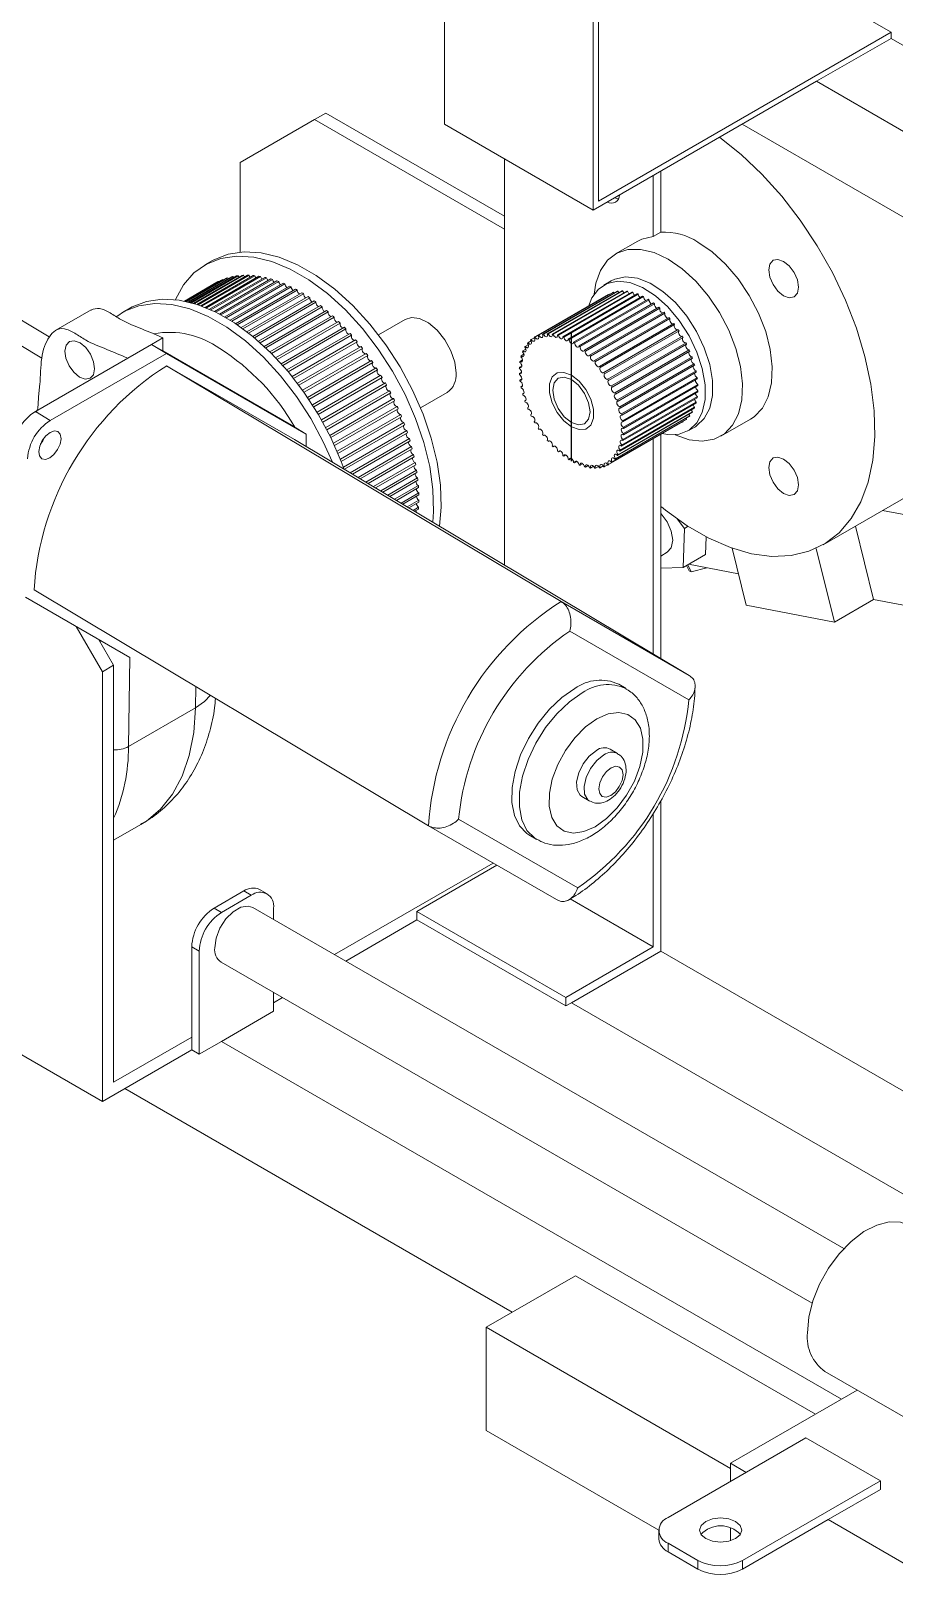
# Model space of a CAD drawing. Header units: millimetres. Extents: x 127 to 2222, y 23 to 864.
# Drawn here: x 774.1 to 815.1, y 240.2 to 313.4 of the extents above; entities that cross this region are included whole.
import ezdxf

# ---------------------------------------------------------------- set-up
doc = ezdxf.new("R2010")
doc.units = ezdxf.units.MM
doc.linetypes.add('CENTERX2', pattern=[20.32, 12.7, -2.54, 2.54, -2.54])

msp = doc.modelspace()

# ---------------------------------------------------------------- linework, layer by layer
at = {"color": 7, "linetype": 'Continuous', "lineweight": 15}
for p, q in [((793.76, 308.929), (793.76, 321.177)), ((800.831, 304.847), (800.831, 317.095)), ((801.079, 317.238), (801.079, 305.276)), ((814.974, 313.297), (807.903, 317.379)), ((801.079, 305.276), (814.974, 313.297)), ((814.974, 313.297), (814.974, 313.011)), ((814.974, 313.011), (811.438, 310.97)), ((829.021, 304.902), (814.974, 313.011)), ((811.438, 310.97), (800.831, 304.847)), ((892.755, 264.027), (811.438, 310.97)), ((787.596, 309.152), (784.061, 307.11)), ((788.127, 309.458), (787.596, 309.152)), ((796.612, 303.947), (787.596, 309.152)), ((796.612, 304.56), (788.127, 309.458)), ((800.831, 304.847), (793.76, 308.929)), ((834.773, 293.417), (807.902, 308.929)), ((784.061, 302.861), (784.061, 307.11)), ((796.612, 307.283), (796.612, 287.997)), ((804.037, 303.81), (804.037, 306.698)), ((803.683, 306.493), (803.683, 303.606)), ((804.037, 303.81), (803.683, 303.606)), ((774.999, 298.83), (767.44, 303.349)), ((802.951, 303.38), (801.89, 302.768)), ((782.743, 302.454), (782.39, 302.25)), ((783.022, 301.455), (781.422, 300.532)), ((781.444, 300.527), (783.179, 301.528)), ((783.243, 301.554), (781.458, 300.524)), ((781.503, 300.514), (783.408, 301.614)), ((783.474, 301.634), (781.525, 300.509)), ((781.591, 300.493), (783.646, 301.68)), ((783.715, 301.695), (781.621, 300.486)), ((781.707, 300.464), (783.893, 301.726)), ((783.964, 301.735), (781.744, 300.453)), ((781.848, 300.424), (784.148, 301.752)), ((784.222, 301.756), (781.892, 300.411)), ((782.011, 300.373), (784.411, 301.758)), ((784.487, 301.756), (782.061, 300.356)), ((782.195, 300.309), (784.68, 301.744)), ((784.758, 301.737), (782.25, 300.289)), ((782.396, 300.232), (784.956, 301.71)), ((785.035, 301.697), (782.456, 300.208)), ((782.612, 300.141), (785.237, 301.657)), ((785.317, 301.638), (782.676, 300.113)), ((782.841, 300.035), (785.522, 301.583)), ((785.604, 301.559), (782.908, 300.002)), ((783.029, 301.442), (783.022, 301.455)), ((783.081, 299.914), (785.811, 301.49)), ((785.894, 301.46), (783.151, 299.877)), ((783.259, 301.528), (783.243, 301.554)), ((783.498, 301.594), (783.474, 301.634)), ((801.683, 301.494), (801.33, 301.289)), ((781.418, 300.532), (782.961, 301.423)), ((783.33, 299.777), (786.103, 301.378)), ((786.187, 301.343), (783.402, 299.735)), ((783.586, 299.624), (786.398, 301.247)), ((786.481, 301.206), (783.66, 299.578)), ((783.849, 299.455), (786.693, 301.097)), ((786.777, 301.051), (783.924, 299.404)), ((784.116, 299.27), (786.989, 300.929)), ((787.073, 300.878), (784.193, 299.215)), ((784.386, 299.07), (787.285, 300.743)), ((801.563, 300.847), (798.027, 298.806)), ((798.061, 298.825), (801.596, 300.866)), ((801.754, 300.939), (798.218, 298.898)), ((798.255, 298.911), (801.79, 300.952)), ((801.962, 300.997), (798.426, 298.956)), ((798.466, 298.962), (802.001, 301.003)), ((802.185, 301.02), (798.65, 298.979)), ((798.691, 298.979), (802.227, 301.02)), ((802.421, 301.008), (798.885, 298.967)), ((798.929, 298.961), (802.465, 301.002)), ((802.666, 300.961), (799.131, 298.92)), ((799.176, 298.908), (802.712, 300.949)), ((802.919, 300.88), (799.384, 298.839)), ((799.43, 298.821), (802.966, 300.862)), ((803.177, 300.766), (799.641, 298.725)), ((799.688, 298.701), (803.223, 300.742)), ((801.596, 300.866), (801.604, 300.852)), ((801.79, 300.952), (801.814, 300.911)), ((776.98, 300.11), (775.305, 299.143)), ((778.854, 300.209), (778.501, 300.005)), ((787.369, 300.687), (784.464, 299.01)), ((784.659, 298.854), (787.58, 300.54)), ((787.663, 300.479), (784.736, 298.789)), ((784.932, 298.622), (787.873, 300.32)), ((787.956, 300.255), (785.009, 298.554)), ((785.205, 298.377), (788.163, 300.084)), ((788.245, 300.015), (785.282, 298.304)), ((803.436, 300.619), (799.9, 298.578)), ((799.947, 298.548), (803.483, 300.589)), ((803.693, 300.442), (800.158, 298.401)), ((800.204, 298.366), (803.74, 300.407)), ((803.947, 300.236), (800.412, 298.195)), ((800.457, 298.155), (803.993, 300.196)), ((804.194, 300.004), (800.659, 297.963)), ((785.477, 298.117), (788.45, 299.833)), ((788.53, 299.759), (785.553, 298.041)), ((785.746, 297.843), (788.732, 299.567)), ((788.812, 299.489), (785.822, 297.763)), ((786.012, 297.557), (789.01, 299.287)), ((791.9, 299.657), (790.631, 298.924)), ((800.703, 297.918), (804.238, 299.959)), ((804.432, 299.747), (800.897, 297.706)), ((800.938, 297.658), (804.474, 299.699)), ((804.658, 299.47), (801.122, 297.429)), ((801.162, 297.377), (804.697, 299.418)), ((780.397, 298.786), (779.851, 298.47)), ((780.397, 298.786), (780.387, 298.161)), ((789.087, 299.205), (786.087, 297.473)), ((786.274, 297.258), (789.281, 298.994)), ((789.357, 298.909), (786.347, 297.171)), ((786.531, 296.948), (789.546, 298.688)), ((789.62, 298.6), (786.603, 296.858)), ((797.731, 298.554), (797.879, 298.639)), ((797.886, 298.706), (798.035, 298.792)), ((804.869, 299.175), (801.333, 297.134)), ((801.37, 297.078), (804.905, 299.119)), ((805.063, 298.865), (801.527, 296.824)), ((801.561, 296.766), (805.096, 298.807)), ((805.238, 298.543), (801.702, 296.502)), ((778.722, 297.819), (774.338, 295.288)), ((780.558, 298.048), (775.045, 294.865)), ((779.851, 298.47), (778.722, 297.819)), ((779.851, 298.47), (780.558, 298.048)), ((780.387, 298.161), (779.851, 298.47)), ((786.497, 294.634), (780.387, 298.161)), ((787.204, 294.211), (780.558, 298.048)), ((786.782, 296.627), (789.804, 298.371)), ((789.876, 298.279), (786.852, 296.534)), ((787.026, 296.296), (790.054, 298.043)), ((790.123, 297.948), (787.095, 296.2)), ((797.41, 297.927), (797.542, 298.003)), ((797.492, 298.163), (797.631, 298.243)), ((797.6, 298.373), (797.744, 298.456)), ((801.732, 296.443), (805.268, 298.484)), ((805.392, 298.214), (801.857, 296.173)), ((801.882, 296.112), (805.418, 298.153)), ((805.524, 297.88), (801.988, 295.839)), ((802.01, 295.778), (805.545, 297.819)), ((799.307, 286.261), (780.572, 297.462)), ((780.572, 297.462), (786.649, 293.954)), ((787.264, 295.956), (790.295, 297.705)), ((790.361, 297.608), (787.329, 295.857)), ((787.493, 295.607), (790.526, 297.359)), ((790.59, 297.259), (787.556, 295.507)), ((797.321, 297.089), (797.425, 297.149)), ((797.324, 297.387), (797.438, 297.453)), ((797.353, 297.667), (797.477, 297.739)), ((805.631, 297.546), (802.096, 295.505)), ((802.113, 295.444), (805.648, 297.485)), ((805.714, 297.215), (802.178, 295.174)), ((802.191, 295.114), (805.726, 297.155)), ((787.713, 295.252), (790.748, 297.004)), ((790.809, 296.902), (787.774, 295.15)), ((787.924, 294.89), (790.959, 296.642)), ((791.017, 296.538), (787.982, 294.786)), ((797.346, 296.777), (797.438, 296.83)), ((797.397, 296.454), (797.476, 296.5)), ((805.77, 296.89), (802.235, 294.849)), ((802.242, 294.791), (805.777, 296.832)), ((805.8, 296.576), (802.264, 294.535)), ((802.267, 294.479), (805.802, 296.52)), ((788.125, 294.523), (791.159, 296.275)), ((791.214, 296.169), (788.18, 294.418)), ((788.316, 294.151), (791.348, 295.902)), ((791.399, 295.795), (788.368, 294.045)), ((792.631, 295.46), (793.9, 296.193)), ((797.475, 296.124), (797.54, 296.162)), ((797.578, 295.79), (797.629, 295.819)), ((802.178, 293.642), (805.714, 295.683)), ((805.726, 295.728), (802.191, 293.687)), ((802.235, 293.901), (805.77, 295.942)), ((805.777, 295.992), (802.242, 293.951)), ((802.264, 294.182), (805.8, 296.223)), ((805.802, 296.275), (802.267, 294.234)), ((811.749, 288.957), (824.123, 296.1)), ((774.338, 295.288), (775.045, 294.865)), ((788.495, 293.777), (791.524, 295.525)), ((791.572, 295.418), (788.544, 293.67)), ((788.663, 293.4), (791.687, 295.146)), ((791.731, 295.038), (788.709, 293.293)), ((797.706, 295.456), (797.741, 295.477)), ((797.856, 295.126), (797.876, 295.137)), ((801.702, 292.863), (805.238, 294.904)), ((805.268, 294.929), (801.732, 292.888)), ((801.857, 293.014), (805.392, 295.055)), ((805.418, 295.086), (801.882, 293.045)), ((801.988, 293.196), (805.524, 295.237)), ((805.545, 295.273), (802.01, 293.232)), ((802.096, 293.406), (805.631, 295.447)), ((805.648, 295.488), (802.113, 293.447)), ((805.245, 294.97), (805.268, 294.929)), ((806.89, 294.107), (808.304, 294.924)), ((786.497, 294.634), (787.204, 294.211)), ((787.195, 293.628), (787.204, 294.211)), ((788.82, 293.022), (791.838, 294.764)), ((791.878, 294.656), (788.862, 292.915)), ((788.964, 292.644), (791.974, 294.382)), ((792.01, 294.273), (789.011, 292.542)), ((798.027, 294.802), (798.032, 294.805)), ((798.065, 294.748), (798.061, 294.745)), ((798.275, 294.447), (798.255, 294.435)), ((798.502, 294.16), (798.466, 294.139)), ((805.096, 294.804), (801.561, 292.763)), ((804.037, 283.558), (804.037, 294.192)), ((805.088, 294.818), (805.096, 294.804)), ((805.329, 294.361), (805.683, 294.565)), ((805.384, 282.753), (786.649, 293.954)), ((789.286, 292.377), (792.097, 294)), ((792.129, 293.892), (789.394, 292.313)), ((789.664, 292.152), (792.205, 293.619)), ((792.234, 293.511), (789.769, 292.089)), ((798.742, 293.891), (798.691, 293.862)), ((798.994, 293.644), (798.929, 293.606)), ((799.255, 293.419), (799.176, 293.373)), ((803.683, 293.988), (803.683, 283.77)), ((790.032, 291.931), (792.299, 293.24)), ((792.323, 293.134), (790.135, 291.87)), ((790.39, 291.717), (792.378, 292.865)), ((792.398, 292.76), (790.49, 291.658)), ((799.522, 293.221), (799.43, 293.167)), ((799.792, 293.05), (799.688, 292.99)), ((800.062, 292.91), (799.947, 292.843)), ((800.328, 292.801), (800.204, 292.729)), ((800.589, 292.724), (800.457, 292.648)), ((800.842, 292.682), (800.703, 292.601)), ((801.083, 292.673), (800.938, 292.59)), ((801.309, 292.698), (801.162, 292.613)), ((801.519, 292.757), (801.37, 292.671)), ((790.737, 291.51), (792.442, 292.494)), ((792.458, 292.39), (790.833, 291.452)), ((791.072, 291.31), (792.491, 292.129)), ((792.502, 292.026), (791.165, 291.254)), ((791.394, 291.117), (792.525, 291.77)), ((792.531, 291.669), (791.483, 291.064)), ((791.702, 290.933), (792.543, 291.418)), ((792.545, 291.32), (791.787, 290.882)), ((791.996, 290.757), (792.545, 291.075)), ((792.543, 290.979), (792.076, 290.709)), ((792.274, 290.591), (792.532, 290.74)), ((792.526, 290.647), (792.35, 290.546)), ((817.63, 290), (814.567, 290.583)), ((805.164, 289.734), (804.82, 290.18)), ((805.334, 289.832), (805.164, 289.734)), ((813.279, 289.84), (814.144, 286.358)), ((805.108, 287.882), (805.164, 289.734)), ((806.168, 288.494), (806.194, 289.331)), ((804.037, 288.418), (804.347, 288.598)), ((806.168, 288.494), (805.108, 287.882)), ((807.425, 288.792), (808.098, 286.084)), ((811.418, 288.786), (812.288, 285.286)), ((804.037, 287.842), (805.108, 287.882)), ((805.266, 287.973), (805.37, 287.748)), ((805.329, 288.01), (805.482, 287.678)), ((807.726, 287.579), (805.363, 288.029)), ((806.219, 287.866), (805.482, 287.678)), ((773.863, 286.471), (778.822, 283.608)), ((793.01, 275.609), (774.274, 286.811)), ((805.384, 282.753), (799.307, 286.261)), ((808.098, 286.084), (812.288, 285.286)), ((812.288, 285.286), (814.144, 286.358)), ((816.068, 285.992), (814.144, 286.358)), ((777.52, 282.924), (776.277, 285.077)), ((799.716, 284.856), (805.372, 281.591)), ((777.338, 284.465), (778.05, 283.23)), ((778.05, 283.23), (777.52, 282.924)), ((778.05, 283.23), (778.05, 263.429)), ((778.756, 279.375), (778.822, 283.608)), ((777.52, 282.924), (777.52, 262.511)), ((802.394, 282.121), (802.041, 282.332)), ((778.756, 279.375), (781.938, 281.212)), ((801.991, 279.038), (801.637, 279.249)), ((800.292, 276.999), (800.645, 276.788)), ((804.037, 269.654), (804.037, 276.799)), ((800.092, 272.661), (794.436, 275.926)), ((803.683, 276.191), (803.683, 269.858)), ((778.05, 274.919), (779.35, 275.67)), ((793.01, 275.609), (799.087, 272.101)), ((797.767, 275.184), (798.121, 274.973)), ((788.545, 269.487), (796.079, 273.837)), ((796.256, 273.735), (792.456, 271.541)), ((784.238, 272.513), (782.823, 271.696)), ((784.591, 272.309), (783.177, 271.492)), ((784.591, 272.309), (784.238, 272.513)), ((785.341, 272.383), (784.988, 272.587)), ((782.823, 271.696), (783.177, 271.492)), ((812.73, 255.525), (784.667, 271.726)), ((785.652, 271.157), (785.652, 271.696)), ((792.456, 271.541), (792.456, 271.133)), ((799.528, 267.459), (792.456, 271.541)), ((803.683, 269.858), (799.742, 272.133)), ((789.075, 269.181), (792.456, 271.133)), ((799.528, 267.051), (792.456, 271.133)), ((782.116, 269.655), (781.763, 269.859)), ((781.763, 269.859), (781.763, 265.572)), ((782.116, 264.756), (782.116, 269.655)), ((803.683, 269.858), (799.528, 267.459)), ((799.794, 267.205), (804.037, 269.654)), ((825.344, 257.354), (804.037, 269.654)), ((777.52, 262.511), (766.081, 269.114)), ((783.167, 269.128), (811.23, 252.927)), ((785.652, 266.797), (785.652, 267.693)), ((786.075, 267.449), (785.652, 267.205)), ((799.528, 267.459), (799.528, 267.051)), ((799.528, 267.051), (799.794, 267.205)), ((822.519, 254.086), (799.794, 267.205)), ((785.652, 266.797), (783.177, 265.368)), ((777.52, 262.511), (781.763, 264.96)), ((778.05, 263.429), (781.763, 265.572)), ((781.763, 265.572), (781.763, 264.96)), ((781.763, 264.96), (782.116, 264.756)), ((783.177, 265.368), (782.116, 264.756)), ((812.619, 248.371), (783.177, 265.368)), ((796.979, 252.501), (778.58, 263.123)), ((799.985, 254.236), (795.742, 251.787)), ((799.985, 254.236), (811.382, 247.657)), ((795.742, 251.787), (795.742, 246.888)), ((795.742, 251.787), (807.349, 245.087)), ((811.835, 249.692), (815.991, 247.292)), ((807.349, 245.329), (813.37, 248.805)), ((795.742, 246.888), (803.945, 242.152)), ((804.385, 242.754), (810.935, 246.536)), ((810.935, 246.536), (814.471, 244.495)), ((808.097, 244.897), (807.349, 245.329)), ((807.349, 244.465), (807.349, 245.329)), ((814.471, 244.495), (807.92, 240.713)), ((814.471, 244.495), (814.471, 244.086)), ((814.471, 244.086), (811.986, 242.652)), ((807.349, 241.644), (807.349, 242.257)), ((811.986, 242.652), (807.92, 240.305)), ((862.462, 213.513), (811.986, 242.652)), ((803.945, 242.142), (803.945, 241.734)), ((805.799, 240.713), (804.385, 241.53)), ((804.385, 241.53), (804.385, 241.121)), ((805.799, 240.305), (804.385, 241.121)), ((805.799, 240.713), (805.799, 240.305)), ((807.92, 240.713), (807.92, 240.305))]:
    msp.add_line(p, q, dxfattribs=at)
at = {"color": 8, "linetype": 'Continuous', "lineweight": 15}
for p, q in [((765.159, 303.493), (774.641, 297.824)), ((774.751, 294.019), (774.741, 294.025)), ((777.42, 284.417), (777.419, 284.324)), ((781.954, 282.219), (781.938, 281.212))]:
    msp.add_line(p, q, dxfattribs=at)
at = {"color": 7, "linetype": 'CENTERX2'}
msp.add_line((799.794, 292.926), (799.794, 299.05), dxfattribs=at)
at = {"color": 7, "linetype": 'Continuous', "lineweight": 15, "flags": 128}
for points in [[(804.077, 290.75), (804.26, 290.602), (805.287, 289.863), (806.322, 289.265), (807.349, 288.819), (808.353, 288.531), (809.318, 288.405), (810.23, 288.444), (811.075, 288.647), (811.84, 289.011), (812.514, 289.53), (813.086, 290.196), (813.547, 291), (813.891, 291.929), (814.112, 292.969), (814.208, 294.104), (814.176, 295.317), (814.017, 296.59), (813.734, 297.903), (813.33, 299.237), (812.813, 300.571), (812.189, 301.885), (811.468, 303.159), (810.662, 304.374), (809.782, 305.511), (808.842, 306.554), (807.855, 307.486), (806.838, 308.293), (806.821, 308.305)], [(802.029, 305.384), (802.009, 305.386), (801.84, 305.43)], [(801.84, 305.43), (802.009, 305.386), (802.029, 305.384)], [(804.39, 302.52), (803.721, 302.833), (803.076, 302.986), (802.479, 302.976), (801.95, 302.801), (801.51, 302.468), (801.174, 301.99), (800.954, 301.384), (800.871, 300.859)], [(802.951, 303.38), (803.136, 303.472), (803.683, 303.606)], [(808.304, 294.924), (808.476, 295.038), (808.866, 295.445), (809.145, 295.99), (809.304, 296.653), (809.336, 297.41), (809.24, 298.233), (809.02, 299.093), (808.684, 299.96), (808.244, 300.8), (807.716, 301.585), (807.118, 302.286), (806.474, 302.877), (805.804, 303.337)], [(780.984, 300.603), (780.986, 300.609), (781.375, 301.307), (781.87, 301.871), (782.464, 302.291), (783.143, 302.559), (783.896, 302.668), (784.706, 302.618), (785.56, 302.41), (786.439, 302.046), (787.326, 301.534), (788.206, 300.885), (789.06, 300.111), (789.871, 299.226), (790.624, 298.249), (791.305, 297.198), (791.9, 296.093), (792.397, 294.957), (792.787, 293.811), (793.063, 292.677), (793.218, 291.578)], [(782.743, 302.454), (782.817, 302.495), (783.497, 302.763), (784.249, 302.873), (785.06, 302.823), (785.913, 302.614), (786.792, 302.25), (787.68, 301.738), (788.559, 301.089), (789.413, 300.315), (790.225, 299.43), (790.978, 298.453), (791.659, 297.402), (792.254, 296.297), (792.751, 295.161), (793.141, 294.015), (793.416, 292.881), (793.571, 291.782)], [(804.727, 294.179), (805.386, 293.945), (806.01, 293.873), (806.576, 293.967), (807.062, 294.221), (807.452, 294.629), (807.731, 295.173), (807.89, 295.836), (807.922, 296.593), (807.826, 297.417), (807.606, 298.277), (807.27, 299.143), (806.83, 299.984), (806.302, 300.769), (805.704, 301.469), (805.059, 302.06), (804.39, 302.52)], [(809.87, 302.418), (809.6, 302.513), (809.37, 302.468), (809.217, 302.292), (809.163, 302.01), (809.217, 301.667), (809.37, 301.313), (809.6, 301.004), (809.87, 300.785), (810.141, 300.691), (810.37, 300.736), (810.524, 300.912), (810.577, 301.194), (810.524, 301.537), (810.37, 301.891), (810.141, 302.2), (809.87, 302.418)], [(783.746, 301.641), (783.744, 301.644), (783.715, 301.695)], [(784.003, 301.668), (783.992, 301.684), (783.964, 301.735)], [(784.268, 301.676), (784.248, 301.704), (784.222, 301.756)], [(784.541, 301.664), (784.511, 301.704), (784.487, 301.756)], [(800.605, 300.275), (800.763, 300.679), (801.078, 301.102), (801.498, 301.372), (802.005, 301.476), (802.573, 301.409), (803.176, 301.175), (803.787, 300.784), (804.376, 300.255), (804.917, 299.612), (805.383, 298.886), (805.753, 298.11), (806.01, 297.321), (806.141, 296.555), (806.141, 295.849), (806.01, 295.235), (805.753, 294.742), (805.383, 294.394), (804.917, 294.206), (804.376, 294.187), (804.089, 294.241)], [(801.683, 301.494), (801.852, 301.576), (802.358, 301.68), (802.926, 301.613), (803.53, 301.379), (804.141, 300.988), (804.73, 300.459), (805.27, 299.816), (805.737, 299.09), (806.107, 298.314), (806.363, 297.525), (806.495, 296.759), (806.495, 296.053), (806.363, 295.439), (806.107, 294.946), (805.737, 294.598), (805.683, 294.565)], [(802.001, 301.003), (802.029, 300.953), (802.041, 300.937)], [(802.227, 301.02), (802.251, 300.968), (802.282, 300.928)], [(778.2, 299.806), (778.575, 300.046), (779.254, 300.313), (780.007, 300.423), (780.817, 300.373), (781.67, 300.164), (782.55, 299.801), (783.437, 299.289), (784.317, 298.64), (785.17, 297.866), (785.982, 296.981), (786.735, 296.004), (787.416, 294.953), (788.011, 293.848), (788.44, 292.883)], [(778.854, 300.209), (778.928, 300.25), (779.608, 300.518), (780.36, 300.627), (781.171, 300.577), (782.024, 300.369), (782.903, 300.005), (783.791, 299.493), (784.67, 298.844), (785.524, 298.07), (786.335, 297.185), (787.089, 296.208), (787.77, 295.157), (788.364, 294.052), (788.862, 292.916), (789.003, 292.537)], [(794.314, 297.109), (794.251, 297.626), (794.068, 298.17), (793.781, 298.693), (793.416, 299.147), (793.005, 299.492), (792.585, 299.699), (792.193, 299.747), (791.9, 299.657)], [(804.238, 299.959), (804.23, 299.917), (804.238, 299.867), (804.26, 299.814), (804.293, 299.768), (804.333, 299.734), (804.373, 299.719), (804.381, 299.718)], [(804.474, 299.699), (804.462, 299.661), (804.465, 299.612), (804.483, 299.559), (804.514, 299.51), (804.553, 299.473), (804.593, 299.452), (804.622, 299.449)], [(804.697, 299.418), (804.681, 299.384), (804.68, 299.337), (804.694, 299.285), (804.722, 299.234), (804.759, 299.193), (804.8, 299.167), (804.838, 299.161), (804.848, 299.163)], [(776.432, 296.924), (776.163, 297.147), (775.936, 297.46), (775.787, 297.814), (775.738, 298.155), (775.797, 298.433), (775.954, 298.604), (776.186, 298.642), (776.457, 298.542), (776.727, 298.319), (776.954, 298.006), (777.103, 297.652), (777.152, 297.31), (777.093, 297.033), (776.936, 296.862), (776.704, 296.823), (776.432, 296.924)], [(789.766, 298.349), (789.74, 298.352), (789.699, 298.373), (789.66, 298.41), (789.629, 298.46), (789.61, 298.513), (789.607, 298.562), (789.62, 298.6)], [(797.6, 298.373), (797.639, 298.336), (797.679, 298.316), (797.716, 298.316), (797.743, 298.336), (797.756, 298.373), (797.753, 298.422), (797.736, 298.474), (797.706, 298.523)], [(797.731, 298.554), (797.769, 298.514), (797.809, 298.489), (797.848, 298.484), (797.878, 298.498), (797.895, 298.531), (797.897, 298.577), (797.883, 298.63), (797.856, 298.68)], [(797.886, 298.706), (797.921, 298.662), (797.961, 298.632), (798.001, 298.621), (798.034, 298.631), (798.055, 298.659), (798.061, 298.702), (798.051, 298.754), (798.027, 298.806)], [(798.061, 298.825), (798.094, 298.778), (798.134, 298.744), (798.174, 298.728), (798.209, 298.732), (798.233, 298.756), (798.244, 298.795), (798.239, 298.845), (798.218, 298.898)], [(798.255, 298.911), (798.285, 298.862), (798.324, 298.824), (798.365, 298.803), (798.402, 298.801), (798.429, 298.82), (798.444, 298.855), (798.443, 298.903), (798.426, 298.956)], [(798.466, 298.962), (798.493, 298.912), (798.53, 298.87), (798.571, 298.844), (798.61, 298.837), (798.64, 298.85), (798.659, 298.882), (798.662, 298.927), (798.65, 298.979)], [(798.691, 298.979), (798.716, 298.927), (798.75, 298.883), (798.791, 298.852), (798.831, 298.839), (798.864, 298.847), (798.886, 298.874), (798.893, 298.916), (798.885, 298.967)], [(798.929, 298.961), (798.95, 298.909), (798.982, 298.861), (799.021, 298.826), (799.062, 298.808), (799.098, 298.811), (799.123, 298.833), (799.135, 298.871), (799.131, 298.92)], [(799.176, 298.908), (799.193, 298.856), (799.223, 298.806), (799.261, 298.767), (799.301, 298.744), (799.339, 298.741), (799.368, 298.758), (799.383, 298.792), (799.384, 298.839)], [(799.43, 298.821), (799.443, 298.769), (799.469, 298.718), (799.506, 298.675), (799.546, 298.648), (799.585, 298.639), (799.617, 298.651), (799.636, 298.681), (799.641, 298.725)], [(799.688, 298.701), (799.697, 298.65), (799.72, 298.597), (799.754, 298.552), (799.794, 298.52), (799.834, 298.506), (799.868, 298.512), (799.891, 298.537), (799.9, 298.578)], [(799.947, 298.548), (799.951, 298.499), (799.971, 298.446), (800.003, 298.398), (800.042, 298.362), (800.082, 298.342), (800.119, 298.343), (800.145, 298.364), (800.158, 298.401)], [(804.905, 299.119), (804.885, 299.09), (804.88, 299.046), (804.89, 298.995), (804.915, 298.943), (804.95, 298.899), (804.99, 298.868), (805.03, 298.856), (805.058, 298.862)], [(805.091, 298.804), (805.072, 298.782), (805.063, 298.742), (805.069, 298.692), (805.09, 298.639), (805.123, 298.592), (805.162, 298.557), (805.203, 298.54), (805.238, 298.543)], [(790.024, 298.026), (789.987, 298.029), (789.946, 298.053), (789.908, 298.092), (789.878, 298.142), (789.862, 298.195), (789.861, 298.243), (789.876, 298.279)], [(790.272, 297.693), (790.264, 297.691), (790.226, 297.697), (790.185, 297.723), (790.147, 297.764), (790.119, 297.815), (790.105, 297.868), (790.106, 297.915), (790.123, 297.948)], [(797.353, 297.667), (797.394, 297.644), (797.432, 297.64), (797.461, 297.656), (797.477, 297.691), (797.478, 297.737), (797.463, 297.79), (797.435, 297.84), (797.397, 297.881)], [(797.41, 297.927), (797.45, 297.898), (797.489, 297.889), (797.521, 297.9), (797.541, 297.93), (797.546, 297.974), (797.535, 298.026), (797.51, 298.078), (797.475, 298.122)], [(797.492, 298.163), (797.532, 298.13), (797.572, 298.115), (797.607, 298.121), (797.63, 298.146), (797.639, 298.187), (797.633, 298.237), (797.611, 298.29), (797.578, 298.337)], [(800.204, 298.366), (800.205, 298.318), (800.22, 298.266), (800.249, 298.216), (800.286, 298.176), (800.327, 298.151), (800.365, 298.146), (800.395, 298.162), (800.412, 298.195)], [(800.457, 298.155), (800.453, 298.11), (800.465, 298.058), (800.49, 298.007), (800.526, 297.963), (800.567, 297.934), (800.606, 297.924), (800.638, 297.934), (800.659, 297.963)], [(800.703, 297.918), (800.695, 297.876), (800.702, 297.826), (800.724, 297.773), (800.757, 297.727), (800.797, 297.693), (800.838, 297.678), (800.872, 297.682), (800.897, 297.706)], [(805.247, 298.472), (805.24, 298.464), (805.227, 298.428), (805.229, 298.379), (805.246, 298.327), (805.276, 298.277), (805.314, 298.239), (805.355, 298.216), (805.392, 298.214)], [(805.382, 298.133), (805.37, 298.107), (805.368, 298.061), (805.381, 298.009), (805.408, 297.958), (805.444, 297.915), (805.485, 297.888), (805.524, 297.88)], [(790.512, 297.35), (790.495, 297.347), (790.455, 297.356), (790.414, 297.384), (790.378, 297.427), (790.352, 297.479), (790.339, 297.531), (790.343, 297.576), (790.361, 297.608)], [(790.742, 297), (790.715, 296.995), (790.675, 297.006), (790.634, 297.037), (790.599, 297.082), (790.574, 297.134), (790.564, 297.186), (790.57, 297.23), (790.59, 297.259)], [(797.321, 297.089), (797.361, 297.076), (797.395, 297.084), (797.417, 297.11), (797.425, 297.152), (797.417, 297.203), (797.395, 297.255), (797.361, 297.301), (797.321, 297.334)], [(797.324, 297.387), (797.364, 297.369), (797.4, 297.37), (797.426, 297.392), (797.438, 297.43), (797.435, 297.479), (797.416, 297.532), (797.385, 297.58), (797.346, 297.618)], [(799.794, 297.009), (799.431, 297.145), (799.112, 297.116), (798.875, 296.927), (798.749, 296.6), (798.749, 296.175), (798.875, 295.702), (799.112, 295.24), (799.431, 294.843), (799.794, 294.559), (800.157, 294.424), (800.476, 294.452), (800.713, 294.642), (800.839, 294.969), (800.839, 295.394), (800.713, 295.866), (800.476, 296.329), (800.157, 296.726), (799.794, 297.009)], [(800.938, 297.658), (800.926, 297.62), (800.929, 297.571), (800.948, 297.518), (800.978, 297.469), (801.017, 297.432), (801.058, 297.411), (801.095, 297.41), (801.122, 297.429)], [(801.162, 297.377), (801.145, 297.343), (801.144, 297.296), (801.159, 297.244), (801.186, 297.193), (801.223, 297.152), (801.264, 297.126), (801.303, 297.12), (801.333, 297.134)], [(801.37, 297.078), (801.349, 297.049), (801.344, 297.005), (801.355, 296.954), (801.379, 296.902), (801.414, 296.858), (801.454, 296.827), (801.494, 296.815), (801.527, 296.824)], [(790.959, 296.642), (790.925, 296.636), (790.885, 296.65), (790.844, 296.683), (790.81, 296.729), (790.787, 296.782), (790.779, 296.833), (790.787, 296.875), (790.809, 296.902)], [(791.159, 296.275), (791.124, 296.271), (791.083, 296.288), (791.043, 296.323), (791.01, 296.37), (790.989, 296.423), (790.983, 296.474), (790.993, 296.514), (791.011, 296.535)], [(797.346, 296.777), (797.385, 296.77), (797.416, 296.782), (797.435, 296.813), (797.438, 296.858), (797.426, 296.91), (797.4, 296.962), (797.364, 297.005), (797.324, 297.034)], [(797.397, 296.454), (797.435, 296.452), (797.463, 296.47), (797.478, 296.506), (797.477, 296.553), (797.461, 296.606), (797.432, 296.656), (797.394, 296.695), (797.353, 296.719)], [(797.475, 296.124), (797.51, 296.128), (797.535, 296.151), (797.546, 296.19), (797.541, 296.239), (797.521, 296.292), (797.489, 296.34), (797.45, 296.376), (797.41, 296.395)], [(800.678, 295.274), (800.611, 295.703), (800.419, 296.145), (800.132, 296.532), (799.794, 296.805), (799.456, 296.922), (799.169, 296.867), (798.977, 296.646), (798.91, 296.294), (798.977, 295.865), (799.169, 295.423), (799.456, 295.037), (799.794, 294.764), (800.132, 294.646), (800.419, 294.702), (800.611, 294.922), (800.678, 295.274)], [(801.561, 296.766), (801.537, 296.741), (801.527, 296.701), (801.533, 296.651), (801.554, 296.598), (801.587, 296.551), (801.626, 296.516), (801.667, 296.499), (801.702, 296.502)], [(801.732, 296.443), (801.705, 296.423), (801.691, 296.387), (801.693, 296.338), (801.71, 296.286), (801.74, 296.236), (801.778, 296.198), (801.819, 296.175), (801.857, 296.173)], [(791.348, 295.902), (791.311, 295.901), (791.27, 295.921), (791.231, 295.958), (791.199, 296.006), (791.18, 296.059), (791.176, 296.109), (791.188, 296.147), (791.2, 296.161)], [(791.524, 295.525), (791.486, 295.527), (791.445, 295.549), (791.407, 295.588), (791.377, 295.638), (791.359, 295.691), (791.357, 295.74), (791.371, 295.776), (791.377, 295.783)], [(797.578, 295.79), (797.611, 295.799), (797.633, 295.827), (797.639, 295.87), (797.63, 295.921), (797.607, 295.973), (797.572, 296.018), (797.532, 296.05), (797.492, 296.064)], [(797.706, 295.456), (797.736, 295.47), (797.753, 295.503), (797.756, 295.549), (797.743, 295.601), (797.716, 295.652), (797.679, 295.694), (797.639, 295.721), (797.6, 295.729)], [(801.882, 296.112), (801.852, 296.098), (801.835, 296.066), (801.832, 296.02), (801.845, 295.968), (801.872, 295.917), (801.909, 295.874), (801.949, 295.847), (801.988, 295.839)], [(802.01, 295.778), (801.977, 295.769), (801.955, 295.742), (801.949, 295.699), (801.958, 295.648), (801.981, 295.595), (802.016, 295.55), (802.056, 295.518), (802.096, 295.505)], [(791.687, 295.146), (791.649, 295.151), (791.608, 295.175), (791.57, 295.216), (791.541, 295.266), (791.526, 295.319), (791.526, 295.367), (791.542, 295.401)], [(791.838, 294.764), (791.798, 294.772), (791.757, 294.799), (791.721, 294.841), (791.693, 294.893), (791.68, 294.945), (791.683, 294.991), (791.694, 295.016)], [(797.856, 295.126), (797.883, 295.145), (797.897, 295.182), (797.895, 295.23), (797.878, 295.283), (797.848, 295.332), (797.809, 295.371), (797.769, 295.393), (797.731, 295.396)], [(798.027, 294.802), (798.051, 294.827), (798.061, 294.867), (798.055, 294.918), (798.034, 294.97), (798.001, 295.017), (797.961, 295.052), (797.921, 295.069), (797.886, 295.066)], [(802.113, 295.444), (802.078, 295.441), (802.053, 295.418), (802.042, 295.379), (802.047, 295.329), (802.067, 295.276), (802.099, 295.228), (802.138, 295.192), (802.178, 295.174)], [(802.191, 295.114), (802.153, 295.116), (802.125, 295.098), (802.11, 295.063), (802.111, 295.015), (802.127, 294.963), (802.156, 294.913), (802.194, 294.873), (802.235, 294.849)], [(805.38, 295.154), (805.388, 295.135), (805.418, 295.086)], [(805.493, 295.367), (805.512, 295.32), (805.545, 295.273)], [(775.017, 293.082), (774.815, 293.011), (774.645, 293.044), (774.533, 293.174), (774.497, 293.383), (774.541, 293.639), (774.659, 293.902), (774.833, 294.133), (775.036, 294.296), (775.239, 294.367), (775.409, 294.335), (775.52, 294.204), (775.557, 293.995), (775.513, 293.74), (775.395, 293.477), (775.221, 293.246), (775.017, 293.082)], [(791.974, 294.382), (791.935, 294.392), (791.894, 294.422), (791.858, 294.466), (791.832, 294.518), (791.821, 294.57), (791.826, 294.614), (791.833, 294.63)], [(792.097, 294), (792.057, 294.013), (792.016, 294.045), (791.982, 294.09), (791.958, 294.143), (791.949, 294.194), (791.955, 294.237), (791.958, 294.243)], [(798.218, 294.49), (798.239, 294.519), (798.244, 294.563), (798.233, 294.615), (798.209, 294.666), (798.174, 294.711), (798.134, 294.741), (798.094, 294.753), (798.061, 294.745)], [(798.426, 294.192), (798.443, 294.225), (798.444, 294.272), (798.429, 294.324), (798.402, 294.375), (798.365, 294.416), (798.324, 294.442), (798.285, 294.449), (798.255, 294.435)], [(798.65, 293.911), (798.662, 293.949), (798.659, 293.998), (798.64, 294.05), (798.61, 294.099), (798.571, 294.137), (798.53, 294.157), (798.493, 294.158), (798.466, 294.139)], [(802.242, 294.791), (802.203, 294.799), (802.172, 294.786), (802.153, 294.755), (802.15, 294.71), (802.162, 294.658), (802.188, 294.607), (802.224, 294.564), (802.264, 294.535)], [(802.264, 294.182), (802.224, 294.2), (802.188, 294.198), (802.162, 294.176), (802.15, 294.138), (802.153, 294.089), (802.172, 294.037), (802.203, 293.988), (802.242, 293.951)], [(802.267, 294.479), (802.227, 294.492), (802.193, 294.485), (802.171, 294.458), (802.163, 294.417), (802.171, 294.366), (802.193, 294.314), (802.227, 294.267), (802.267, 294.234)], [(774.769, 294.061), (774.688, 293.899), (774.578, 293.74)], [(798.885, 293.651), (798.893, 293.692), (798.886, 293.743), (798.864, 293.795), (798.831, 293.842), (798.791, 293.875), (798.75, 293.891), (798.716, 293.886), (798.691, 293.862)], [(799.131, 293.414), (799.135, 293.458), (799.123, 293.51), (799.098, 293.562), (799.062, 293.605), (799.021, 293.634), (798.982, 293.645), (798.95, 293.635), (798.929, 293.606)], [(799.384, 293.203), (799.383, 293.25), (799.368, 293.303), (799.339, 293.353), (799.301, 293.393), (799.261, 293.417), (799.223, 293.422), (799.193, 293.407), (799.176, 293.373)], [(802.096, 293.406), (802.056, 293.438), (802.016, 293.453), (801.981, 293.447), (801.958, 293.422), (801.949, 293.382), (801.955, 293.331), (801.977, 293.279), (802.01, 293.232)], [(802.178, 293.642), (802.138, 293.67), (802.099, 293.679), (802.067, 293.668), (802.047, 293.638), (802.042, 293.594), (802.053, 293.543), (802.078, 293.491), (802.113, 293.447)], [(802.235, 293.901), (802.194, 293.925), (802.156, 293.928), (802.127, 293.912), (802.111, 293.878), (802.11, 293.831), (802.125, 293.779), (802.153, 293.728), (802.191, 293.687)], [(799.641, 293.02), (799.636, 293.07), (799.617, 293.122), (799.585, 293.17), (799.546, 293.207), (799.506, 293.226), (799.469, 293.225), (799.443, 293.205), (799.43, 293.167)], [(799.9, 292.868), (799.891, 292.919), (799.868, 292.971), (799.834, 293.017), (799.794, 293.049), (799.754, 293.063), (799.72, 293.057), (799.697, 293.031), (799.688, 292.99)], [(800.158, 292.747), (800.145, 292.799), (800.119, 292.851), (800.082, 292.893), (800.042, 292.921), (800.003, 292.93), (799.971, 292.918), (799.951, 292.888), (799.947, 292.843)], [(800.412, 292.66), (800.395, 292.713), (800.365, 292.762), (800.327, 292.801), (800.286, 292.824), (800.249, 292.827), (800.22, 292.811), (800.205, 292.776), (800.204, 292.729)], [(800.659, 292.607), (800.638, 292.66), (800.606, 292.707), (800.567, 292.742), (800.526, 292.76), (800.49, 292.758), (800.465, 292.736), (800.453, 292.697), (800.457, 292.648)], [(800.897, 292.589), (800.872, 292.641), (800.838, 292.686), (800.797, 292.717), (800.757, 292.729), (800.724, 292.721), (800.702, 292.694), (800.695, 292.652), (800.703, 292.601)], [(801.122, 292.606), (801.095, 292.657), (801.058, 292.698), (801.017, 292.725), (800.978, 292.732), (800.948, 292.718), (800.929, 292.687), (800.926, 292.642), (800.938, 292.59)], [(801.333, 292.658), (801.303, 292.707), (801.264, 292.745), (801.223, 292.766), (801.186, 292.767), (801.159, 292.749), (801.144, 292.713), (801.145, 292.665), (801.162, 292.613)], [(801.527, 292.744), (801.494, 292.79), (801.454, 292.824), (801.414, 292.84), (801.379, 292.836), (801.355, 292.813), (801.344, 292.773), (801.349, 292.723), (801.37, 292.671)], [(801.702, 292.863), (801.667, 292.907), (801.626, 292.936), (801.587, 292.947), (801.554, 292.938), (801.533, 292.909), (801.527, 292.866), (801.537, 292.815), (801.561, 292.763)], [(801.857, 293.014), (801.819, 293.055), (801.778, 293.08), (801.74, 293.085), (801.71, 293.07), (801.693, 293.037), (801.691, 292.991), (801.705, 292.939), (801.732, 292.888)], [(801.988, 293.196), (801.949, 293.233), (801.909, 293.252), (801.872, 293.252), (801.845, 293.232), (801.832, 293.195), (801.835, 293.147), (801.852, 293.094), (801.882, 293.045)], [(809.87, 293.028), (809.6, 293.122), (809.37, 293.078), (809.217, 292.901), (809.163, 292.62), (809.217, 292.276), (809.37, 291.923), (809.6, 291.614), (809.87, 291.395), (810.141, 291.301), (810.37, 291.346), (810.524, 291.522), (810.577, 291.803), (810.524, 292.147), (810.37, 292.5), (810.141, 292.81), (809.87, 293.028)], [(793.218, 291.578), (793.25, 290.535), (793.218, 290.027)], [(793.571, 291.782), (793.603, 290.739), (793.523, 289.844)], [(804.347, 288.598), (804.347, 288.598), (804.539, 288.818), (804.606, 289.17), (804.539, 289.599), (804.347, 290.041), (804.06, 290.428), (804.037, 290.453)], [(797.767, 275.184), (797.681, 275.24), (797.328, 275.601), (797.087, 276.1), (796.97, 276.716), (796.981, 277.42), (797.12, 278.183), (797.38, 278.971), (797.751, 279.749), (798.216, 280.485), (798.754, 281.145), (799.343, 281.7), (799.956, 282.127)], [(801.004, 280.684), (801.539, 280.919), (802.04, 280.991), (802.478, 280.897), (802.828, 280.641), (803.071, 280.24), (803.19, 279.715), (803.181, 279.098), (803.042, 278.424), (802.783, 277.733), (802.418, 277.064), (801.969, 276.457), (801.461, 275.947), (800.925, 275.564), (800.39, 275.329), (799.889, 275.257), (799.451, 275.351), (799.101, 275.607), (798.858, 276.009), (798.739, 276.533), (798.748, 277.151), (798.887, 277.824), (799.146, 278.516), (799.511, 279.184), (799.96, 279.791), (800.468, 280.301), (801.004, 280.684)], [(800.292, 276.999), (800.215, 277.058), (800.068, 277.319), (800.043, 277.689), (800.142, 278.118), (800.352, 278.548), (800.645, 278.92), (800.981, 279.185)], [(801.682, 278.358), (801.9, 278.434), (802.084, 278.4), (802.205, 278.258), (802.245, 278.032), (802.197, 277.756), (802.07, 277.472), (801.881, 277.222), (801.661, 277.045), (801.443, 276.969), (801.259, 277.003), (801.138, 277.144), (801.098, 277.37), (801.146, 277.647), (801.273, 277.931), (801.461, 278.181), (801.682, 278.358)], [(782.857, 269.814), (782.921, 270.27), (783.105, 270.745), (783.387, 271.181), (783.733, 271.526), (784.101, 271.739), (784.448, 271.793), (784.667, 271.726)], [(811.006, 251.523), (811.072, 252.263), (811.267, 253.045), (811.583, 253.833), (812.003, 254.588), (812.51, 255.277), (813.078, 255.866), (813.681, 256.329), (814.292, 256.643), (814.881, 256.794), (815.422, 256.775), (815.834, 256.62)], [(806.175, 241.747), (805.958, 241.934), (805.882, 242.155), (805.958, 242.376), (806.175, 242.563), (806.499, 242.688), (806.882, 242.732), (807.265, 242.688), (807.589, 242.563), (807.806, 242.376), (807.882, 242.155), (807.806, 241.934), (807.589, 241.747), (807.265, 241.621), (806.882, 241.577), (806.499, 241.621), (806.175, 241.747)]]:
    msp.add_lwpolyline(points, dxfattribs=at)
at = {"color": 8, "linetype": 'Continuous', "lineweight": 15, "flags": 128}
for points in [[(782.647, 281.805), (782.373, 281.519), (781.938, 281.212)], [(800.31, 281.916), (799.697, 281.489), (799.108, 280.933), (798.569, 280.274), (798.104, 279.538), (797.734, 278.759), (797.473, 277.971), (797.335, 277.209), (797.324, 276.504), (797.441, 275.889), (797.681, 275.39), (798.034, 275.029), (798.138, 274.962)], [(781.938, 281.212), (781.855, 280.031), (781.644, 278.945), (781.308, 277.968), (780.853, 277.116), (780.284, 276.401), (779.611, 275.833), (779.35, 275.67)], [(801.334, 278.974), (800.999, 278.709), (800.706, 278.336), (800.496, 277.907), (800.396, 277.478), (800.422, 277.108), (800.568, 276.846), (800.649, 276.785)]]:
    msp.add_lwpolyline(points, dxfattribs=at)
at = {"color": 7, "linetype": 'Continuous', "lineweight": 15}
for centre, radius, start, end in [((801.677, 305.587), 0.408, 242.2485, 357.74466), ((804.174, 300.786), 3.027, 57.40994, 92.59824), ((784.236, 299.048), 2.696, 116.78044, 118.23997), ((784.269, 298.969), 2.782, 111.64081, 113.06306), ((784.268, 298.964), 2.786, 106.5536, 107.98883), ((784.294, 298.873), 2.88, 101.59892, 103.00822), ((784.336, 298.642), 3.115, 96.85464, 98.18334), ((784.358, 298.373), 3.385, 92.3103, 93.56162), ((784.362, 298.287), 3.471, 87.94199, 89.19411), ((784.342, 297.872), 3.886, 83.85739, 85.0072), ((784.998, 301.806), 0.25, 196.19687, 224.41601), ((784.294, 297.505), 4.258, 79.97198, 81.05264), ((785.275, 301.759), 0.248, 194.42425, 226.19267), ((784.2, 297.044), 4.727, 76.33528, 77.33818), ((785.558, 301.692), 0.246, 192.62226, 227.99012), ((784.1, 296.677), 5.108, 72.88378, 73.84033), ((785.844, 301.605), 0.244, 190.80546, 229.8122), ((783.871, 296.002), 5.821, 69.66678, 70.53173), ((786.129, 301.496), 0.238, 188.61705, 231.99572), ((783.838, 295.919), 5.91, 66.58597, 67.46338), ((786.421, 301.37), 0.236, 186.76701, 233.84684), ((783.531, 295.231), 6.664, 63.71586, 64.51666), ((786.714, 301.226), 0.233, 184.88416, 235.72959), ((783.22, 294.634), 7.337, 60.99764, 61.74523), ((787.003, 301.06), 0.226, 182.28984, 238.32461), ((782.915, 294.115), 7.939, 58.41307, 59.12231), ((787.296, 300.879), 0.222, 180.25087, 240.36345), ((782.596, 293.62), 8.528, 55.96352, 56.64026), ((802.168, 299.838), 1.176, 108.75492, 110.64597), ((802.208, 299.687), 1.333, 98.92701, 100.64721), ((802.223, 299.472), 1.549, 89.86206, 91.41226), ((802.193, 299.146), 1.876, 81.68771, 83.04065), ((802.704, 301.065), 0.248, 194.7589, 226.65139), ((802.113, 298.804), 2.228, 74.40011, 75.60948), ((802.951, 300.997), 0.244, 191.16409, 230.24943), ((801.958, 298.376), 2.682, 67.94203, 69.00835), ((803.2, 300.891), 0.236, 187.11317, 234.29869), ((801.805, 298.055), 3.039, 62.16676, 63.16341), ((803.446, 300.751), 0.223, 182.29129, 239.12244), ((787.588, 300.68), 0.219, 178.21799, 242.39671), ((782.332, 293.242), 8.989, 53.61898, 54.27611), ((787.879, 300.465), 0.216, 176.13079, 244.48444), ((781.947, 292.734), 9.626, 51.37865, 52.0057), ((788.16, 300.229), 0.206, 172.68067, 247.93424), ((781.89, 292.65), 9.728, 49.21215, 49.84514), ((788.445, 299.981), 0.203, 170.52884, 250.08742), ((801.548, 297.608), 3.554, 57.02682, 57.92469), ((803.7, 300.583), 0.218, 178.39732, 243.01532), ((801.128, 297.018), 4.278, 52.36857, 53.1498), ((803.944, 300.382), 0.206, 173.02778, 248.38506), ((800.791, 296.631), 4.792, 48.07316, 48.79901), ((804.189, 300.157), 0.2, 168.69678, 252.71621), ((800.411, 296.252), 5.328, 44.08127, 44.75572), ((781.363, 292.031), 10.54, 47.15297, 47.74784), ((788.726, 299.719), 0.2, 168.31796, 252.29595), ((780.891, 291.526), 11.232, 45.15392, 45.72144), ((789.002, 299.442), 0.196, 166.02766, 254.58762), ((780.697, 291.324), 11.512, 43.20842, 43.77026), ((800.192, 296.068), 5.614, 40.29638, 40.95309), ((800.003, 295.922), 5.853, 36.67873, 37.3202), ((780.686, 294.886), 4.161, 54.62367, 100.06331), ((789.272, 299.151), 0.192, 163.65575, 256.96061), ((780.108, 290.775), 12.317, 41.3267, 41.85862), ((789.536, 298.848), 0.189, 161.18479, 259.42966), ((779.998, 290.674), 12.466, 39.47714, 40.00848), ((798.756, 297.675), 1.35, 139.37224, 141.07074), ((798.661, 297.762), 1.221, 129.41275, 131.23425), ((798.631, 297.798), 1.175, 119.06316, 120.9358), ((798.633, 297.797), 1.176, 108.75492, 110.64597), ((798.673, 297.646), 1.333, 98.92701, 100.64721), ((798.688, 297.431), 1.549, 89.86206, 91.41226), ((798.658, 297.105), 1.876, 81.68771, 83.04065), ((798.577, 296.763), 2.228, 74.40011, 75.60948), ((798.423, 296.335), 2.682, 67.94203, 69.00835), ((798.269, 296.014), 3.039, 62.16676, 63.16341), ((798.013, 295.567), 3.554, 57.02682, 57.92469), ((800.016, 295.927), 5.84, 33.14354, 33.79365), ((799.794, 295.784), 6.103, 29.69, 30.31426), ((799.812, 295.797), 6.081, 26.21488, 26.83908), ((777.306, 289.205), 10.763, 29.71419, 57.46441), ((779.493, 290.262), 13.118, 37.67342, 38.18303), ((779.512, 290.27), 13.098, 35.88878, 36.40291), ((799.492, 297.344), 2.163, 164.37626, 165.62203), ((799.156, 297.454), 1.808, 156.9378, 158.34149), ((798.924, 297.564), 1.552, 148.59892, 150.14619), ((797.592, 294.977), 4.278, 52.36857, 53.1498), ((797.256, 294.59), 4.792, 48.07316, 48.79901), ((796.875, 294.211), 5.328, 44.08127, 44.75572), ((799.951, 295.868), 5.925, 22.68441, 23.31816), ((805.678, 297.733), 0.193, 162.63467, 255.94344), ((800.242, 295.988), 5.611, 19.04644, 19.7035), ((787.859, 285.967), 13.61, 122.36933, 176.44581), ((778.946, 289.869), 13.791, 34.13586, 34.62687), ((778.736, 289.738), 14.039, 32.39347, 32.87761), ((793.34, 296.998), 0.98, 304.82142, 6.49084), ((800.373, 297.218), 3.053, 176.83538, 177.82716), ((800.884, 297.219), 3.565, 182.0851, 182.98016), ((799.884, 297.265), 2.562, 170.9682, 172.08457), ((796.657, 294.027), 5.614, 40.29638, 40.95309), ((796.468, 293.881), 5.853, 36.67873, 37.3202), ((796.48, 293.886), 5.84, 33.14354, 33.79365), ((805.778, 297.404), 0.2, 167.27263, 251.30335), ((800.699, 296.138), 5.13, 15.23345, 15.934), ((805.851, 297.08), 0.206, 171.6061, 246.97039), ((801.155, 296.251), 4.66, 11.19227, 11.93862), ((778.834, 289.804), 13.921, 30.65703, 31.14616), ((778.842, 289.811), 13.911, 28.92375, 29.41328), ((801.424, 297.266), 4.107, 186.83582, 187.64981), ((801.863, 297.337), 4.552, 191.18388, 191.94783), ((796.259, 293.743), 6.103, 29.69, 30.31426), ((796.276, 293.756), 6.081, 26.21488, 26.83908), ((805.905, 296.768), 0.219, 177.16556, 241.40977), ((805.923, 296.465), 0.225, 181.15151, 237.42626), ((801.721, 296.346), 4.085, 6.83479, 7.65296), ((802.244, 296.391), 3.561, 2.08439, 2.98053), ((779.161, 289.979), 13.55, 27.18429, 27.68591), ((779.192, 289.99), 13.517, 25.43727, 25.93835), ((802.283, 297.432), 4.983, 195.2231, 195.94435), ((802.689, 297.553), 5.406, 199.03389, 199.71583), ((796.416, 293.827), 5.925, 22.68441, 23.31816), ((796.706, 293.947), 5.611, 19.04644, 19.7035), ((805.823, 295.664), 0.248, 193.33969, 225.23972), ((805.887, 295.912), 0.244, 189.74485, 228.8335), ((805.92, 296.18), 0.236, 185.69326, 232.88524), ((803.673, 296.254), 2.119, 344.36416, 345.63547), ((803.23, 296.346), 2.572, 350.97294, 352.08515), ((802.767, 296.39), 3.038, 356.83297, 357.82993), ((775.596, 293.312), 2.342, 122.47609, 176.33905), ((776.303, 292.89), 2.342, 122.47655, 176.33885), ((779.277, 290.027), 13.424, 23.67627, 24.17808), ((779.678, 290.196), 12.99, 21.8863, 22.40115), ((803.129, 297.723), 5.878, 202.68586, 203.32462), ((803.196, 297.754), 5.952, 206.2079, 206.8457), ((797.163, 294.096), 5.13, 15.23345, 15.934), ((797.619, 294.21), 4.66, 11.19227, 11.93862), ((804.478, 295.83), 1.198, 309.39501, 311.25094), ((804.377, 295.927), 1.338, 319.35305, 321.06657), ((804.252, 296.014), 1.491, 328.5671, 330.17749), ((804.018, 296.134), 1.753, 336.91594, 338.36334), ((779.936, 290.292), 12.714, 20.07299, 20.59415), ((780.378, 290.446), 12.247, 18.21429, 18.74954), ((803.329, 297.825), 6.102, 209.68982, 210.31411), ((803.336, 297.834), 6.113, 213.16393, 213.78486), ((803.12, 297.687), 5.852, 216.67862, 217.32018), ((798.186, 294.305), 4.085, 6.83479, 7.65296), ((798.708, 294.35), 3.561, 2.08439, 2.98053), ((799.231, 294.349), 3.038, 356.83297, 357.82993), ((804.492, 295.812), 1.175, 299.06274, 300.93524), ((792.259, 293.808), 0.196, 165.30319, 254.07166), ((780.609, 290.519), 12.004, 16.31974, 16.85891), ((792.362, 293.43), 0.2, 167.59817, 251.77656), ((781.093, 290.658), 11.501, 14.36566, 14.92027), ((802.652, 297.302), 5.246, 220.27348, 220.97622), ((802.562, 297.21), 5.118, 224.06733, 224.76948), ((802.114, 296.732), 4.463, 228.04641, 228.82577), ((800.483, 294.093), 1.753, 336.91594, 338.36334), ((800.138, 294.213), 2.119, 344.36416, 345.63547), ((799.694, 294.305), 2.572, 350.97294, 352.08515), ((792.449, 293.055), 0.203, 169.81592, 249.55826), ((781.742, 290.818), 10.832, 12.34589, 12.92524), ((792.521, 292.684), 0.206, 171.95226, 247.42369), ((782.321, 290.936), 10.241, 10.25773, 10.85951), ((801.997, 296.592), 4.28, 232.36872, 233.14965), ((801.575, 296.001), 3.554, 237.02683, 237.92471), ((801.319, 295.555), 3.039, 242.16678, 243.16343), ((801.165, 295.232), 2.681, 247.94183, 249.00855), ((800.938, 293.819), 1.226, 288.777, 290.59006), ((800.957, 293.771), 1.175, 299.06274, 300.93524), ((800.942, 293.789), 1.198, 309.39501, 311.25094), ((800.841, 293.886), 1.338, 319.35305, 321.06657), ((800.716, 293.973), 1.491, 328.5671, 330.17749), ((792.585, 292.322), 0.215, 175.33227, 244.0424), ((792.627, 291.962), 0.218, 177.34713, 242.02661), ((782.84, 291.023), 9.715, 8.08955, 8.71148), ((783.443, 291.102), 9.107, 5.82745, 6.47672), ((800.971, 294.657), 2.073, 254.3551, 255.65448), ((800.92, 294.391), 1.803, 261.66016, 263.06782), ((800.901, 294.039), 1.45, 269.80935, 271.46551), ((800.915, 293.923), 1.333, 278.92696, 280.64692), ((792.653, 291.609), 0.221, 179.31403, 240.06042), ((792.663, 291.264), 0.223, 181.24346, 238.13321), ((784.092, 291.159), 8.455, 3.45917, 4.14248), ((784.656, 291.185), 7.89, 0.97623, 1.69056), ((792.635, 290.603), 0.226, 185.79126, 209.34302), ((792.665, 290.932), 0.233, 184.18207, 235.194), ((785.874, 291.159), 6.672, 355.59862, 356.39944), ((785.295, 291.186), 7.251, 358.35906, 359.11635), ((805.488, 287.812), 0.135, 208.59571, 267.30639), ((806.583, 274.772), 13.599, 122.34607, 176.46907), ((806.623, 274.746), 12.243, 124.3417, 174.47344), ((801.171, 280.472), 2.054, 64.95027, 126.26837), ((793.185, 282.77), 12.243, 304.34183, 354.47331), ((801.359, 278.707), 0.61, 62.88214, 128.33539), ((784.677, 271.899), 0.754, 65.69254, 125.61764), ((785.005, 271.801), 0.655, 350.78499, 129.20376), ((784.066, 269.754), 2.305, 122.60578, 177.39439), ((784.419, 269.55), 2.305, 122.60578, 177.39439), ((783.564, 269.721), 0.714, 172.47873, 236.20837), ((812.973, 251.31), 1.979, 173.8146, 234.87365), ((804.617, 242.142), 0.655, 110.78311, 249.21726), ((806.882, 241.078), 1.28, 43.02559, 136.97455), ((804.696, 241.808), 0.754, 185.69451, 245.62676), ((806.86, 242.76), 2.306, 242.60928, 297.39059), ((806.86, 242.352), 2.306, 242.60928, 297.39059)]:
    msp.add_arc(centre, radius, start, end, dxfattribs=at)
at = {"color": 8, "linetype": 'Continuous', "lineweight": 15}
for centre, radius, start, end in [((801.527, 280.253), 2.061, 65.62948, 126.20398), ((778.093, 280.622), 1.413, 268.28821, 298.00946), ((770.616, 279.28), 8.141, 335.95842, 0.66248), ((801.713, 278.495), 0.61, 62.82238, 128.33955)]:
    msp.add_arc(centre, radius, start, end, dxfattribs=at)
at = {"color": 7, "linetype": 'Continuous', "lineweight": 15}
for points, knots in [([(780.397, 298.786), (780.065, 298.929), (779.4, 299.215), (778.56, 299.529), (777.893, 299.976), (777.371, 300.249), (777.111, 300.153), (776.982, 300.106)], [0, 0, 0, 0, 0.286661, 0.572677, 0.720048, 0.861616, 1, 1, 1, 1]), ([(778.722, 297.819), (778.389, 297.962), (777.725, 298.248), (776.886, 298.56), (776.216, 299.012), (775.698, 299.274), (775.27, 299.173), (774.873, 298.718), (774.573, 297.862), (774.592, 296.745), (774.461, 295.952), (774.484, 295.426), (774.375, 295.262), (774.362, 295.242)], [0, 0, 0, 0, 0.133541, 0.266782, 0.335435, 0.401384, 0.467633, 0.534374, 0.68322, 0.832604, 0.910961, 0.9892, 1, 1, 1, 1]), ([(799.716, 284.856), (799.717, 284.857), (799.745, 284.955), (799.784, 285.173), (799.769, 285.51), (799.677, 285.828), (799.523, 286.097), (799.379, 286.206), (799.307, 286.261)], [0, 0, 0, 0, 0.003174, 0.199561, 0.413426, 0.612827, 0.806304, 1, 1, 1, 1]), ([(805.384, 282.753), (805.452, 282.7), (805.588, 282.596), (805.68, 282.363), (805.677, 282.099), (805.573, 281.831), (805.445, 281.665), (805.373, 281.592), (805.372, 281.591)], [0, 0, 0, 0, 0.193696, 0.387176, 0.586578, 0.800445, 0.996826, 1, 1, 1, 1]), ([(798.155, 274.97), (798.28, 274.901), (798.567, 274.743), (799.085, 274.663), (799.659, 274.697), (800.251, 274.87), (800.85, 275.177), (801.441, 275.617), (801.994, 276.171), (802.486, 276.814), (802.897, 277.518), (803.215, 278.261), (803.426, 279.02), (803.517, 279.776), (803.471, 280.471), (803.299, 281.081), (803.016, 281.577), (802.699, 281.936), (802.449, 282.069), (802.359, 282.117)], [0, 0, 0, 0, 0.042284, 0.097537, 0.153379, 0.212042, 0.274349, 0.339204, 0.404566, 0.469637, 0.534566, 0.599741, 0.665509, 0.732382, 0.800671, 0.859972, 0.915881, 0.969673, 1, 1, 1, 1]), ([(799.696, 272.105), (799.799, 272.167), (800.192, 272.401), (800.86, 272.899), (801.681, 273.633), (802.456, 274.469), (803.172, 275.385), (803.818, 276.367), (804.383, 277.398), (804.859, 278.461), (805.235, 279.537), (805.502, 280.609), (805.643, 281.507), (805.662, 282.03), (805.669, 282.216)], [0, 0, 0, 0, 0.032671, 0.124777, 0.216649, 0.308252, 0.399626, 0.490862, 0.582079, 0.673383, 0.764886, 0.856719, 0.949005, 1, 1, 1, 1]), ([(779.353, 275.694), (779.495, 275.772), (779.933, 276.011), (780.574, 276.554), (781.26, 277.295), (781.832, 278.141), (782.296, 279.078), (782.638, 280.106), (782.837, 280.973), (782.879, 281.509), (782.89, 281.659)], [0, 0, 0, 0, 0.067965, 0.209105, 0.349612, 0.491346, 0.636058, 0.785212, 0.939676, 1, 1, 1, 1]), ([(800.655, 276.787), (800.749, 276.744), (800.937, 276.659), (801.259, 276.686), (801.575, 276.813), (801.885, 277.058), (802.157, 277.411), (802.348, 277.837), (802.414, 278.259), (802.348, 278.627), (802.197, 278.899), (802.043, 278.991), (801.984, 279.026)], [0, 0, 0, 0, 0.088837, 0.176848, 0.273648, 0.381861, 0.49836, 0.616873, 0.740769, 0.845496, 0.940774, 1, 1, 1, 1]), ([(794.436, 275.926), (794.435, 275.924), (794.363, 275.851), (794.191, 275.712), (793.888, 275.563), (793.565, 275.49), (793.256, 275.497), (793.092, 275.572), (793.01, 275.609)], [0, 0, 0, 0, 0.003174, 0.199563, 0.413431, 0.612824, 0.806307, 1, 1, 1, 1]), ([(799.087, 272.101), (799.165, 272.066), (799.321, 271.996), (799.568, 272.025), (799.796, 272.152), (799.98, 272.37), (800.062, 272.561), (800.091, 272.659), (800.092, 272.661)], [0, 0, 0, 0, 0.193695, 0.387174, 0.586572, 0.800439, 0.996825, 1, 1, 1, 1])]:
    msp.add_open_spline(points, degree=3, knots=knots, dxfattribs=at)

doc.saveas('drawing.dxf')
